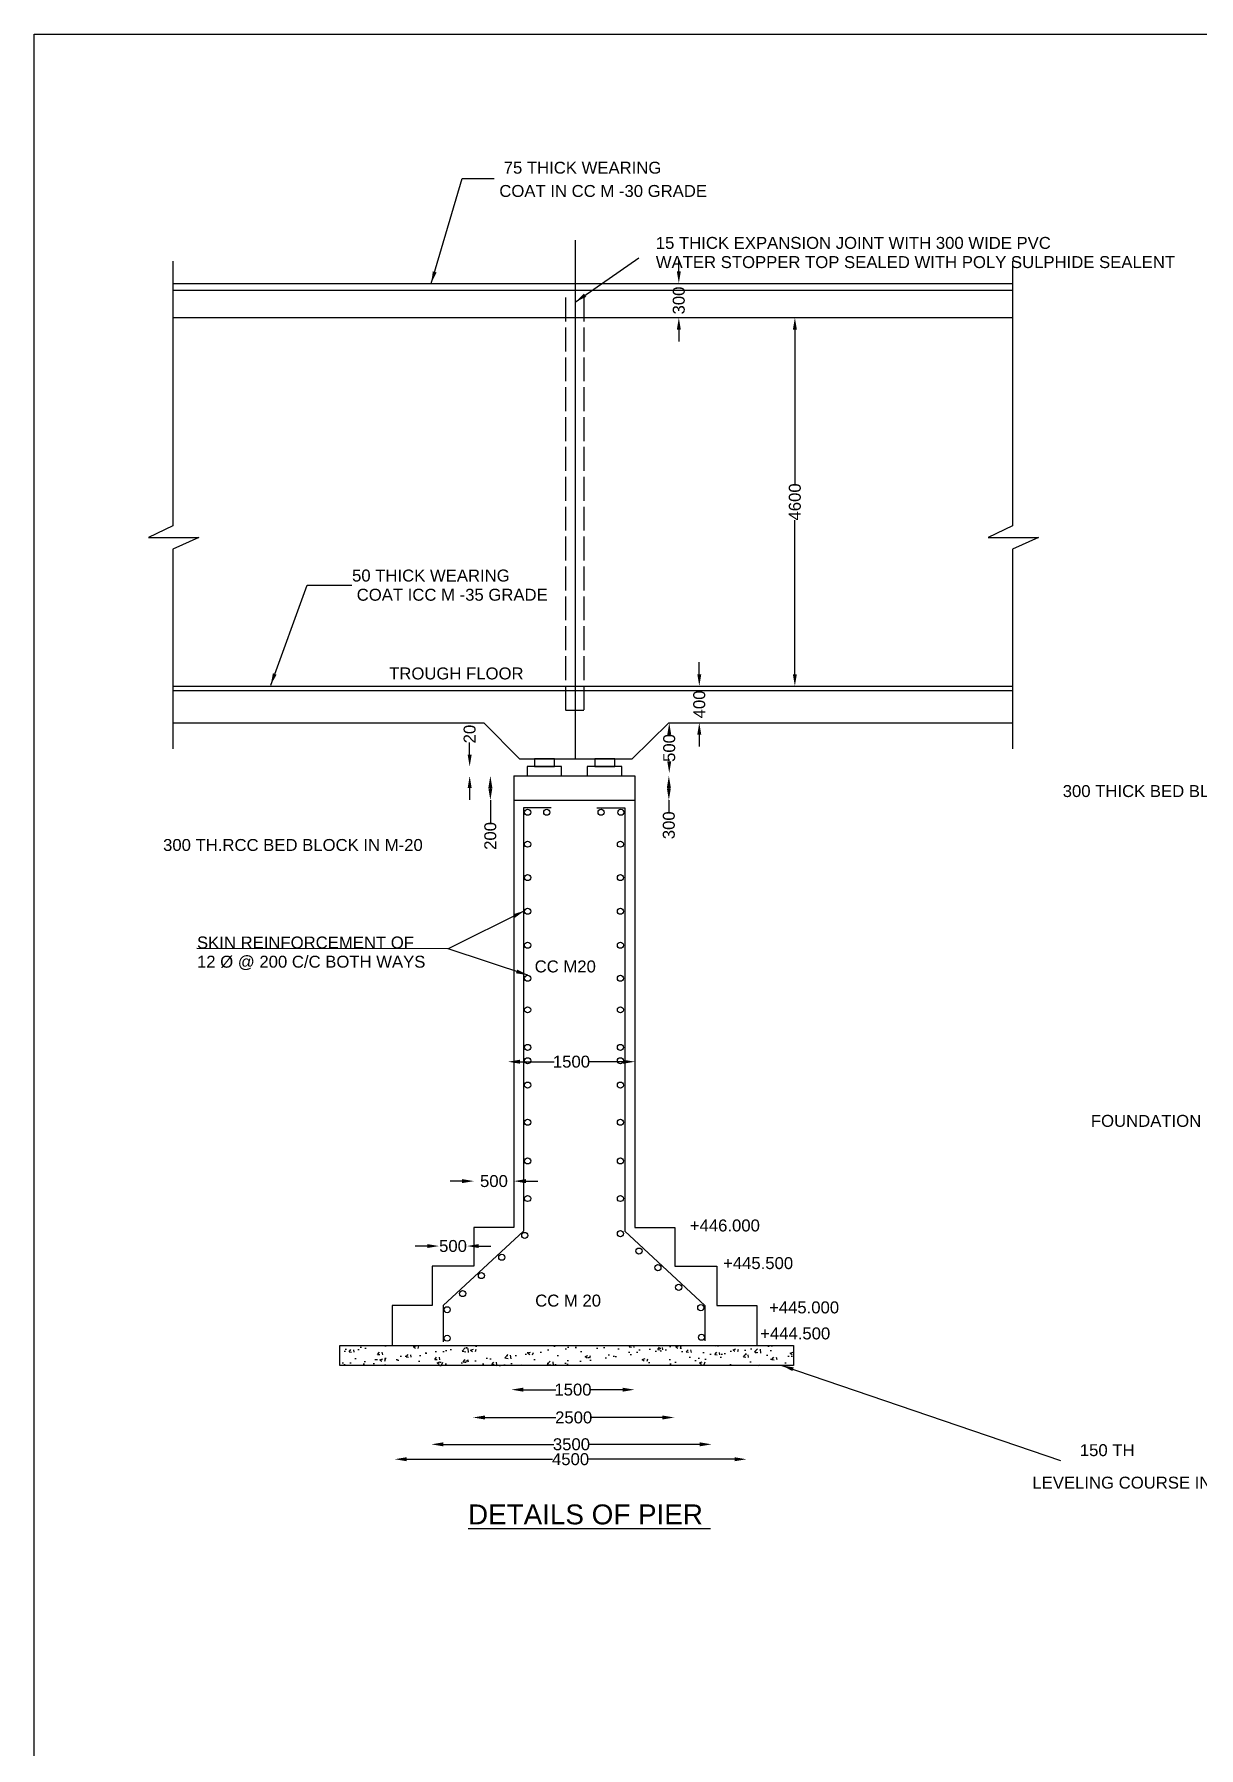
# Model space of a CAD drawing. Header units: millimetres. Extents: x 5124 to 2545511, y 2311 to 44415476.
# Drawn here: x 2477664 to 2492284, y 44393968 to 44415476 of the extents above; entities that cross this region are included whole.
import ezdxf

# ---------------------------------------------------------------- set-up
doc = ezdxf.new("R2010")
doc.units = ezdxf.units.MM
doc.header["$MEASUREMENT"] = 0
doc.linetypes.add('ACAD_ISO02W100', pattern=[15, 12, -3])
doc.layers.add('DRAWING', color=2, linetype='Continuous')
doc.layers.add('TEXT', color=7, linetype='Continuous')
doc.styles.get("Standard").update_dxf_attribs({"font": 'arial.ttf', "height": 150})
doc.dimstyles.get("Standard").update_dxf_attribs({"dimtxt": 150, "dimasz": 150, "dimexe": 0.18, "dimexo": 0.0625, "dimgap": 0.09, "dimtad": 0, "dimdec": 0, "dimzin": 0, "dimdsep": 46, "dimtxsty": 'Standard', "dimcen": 0.09, "dimse1": 1, "dimse2": 1, "dimadec": 0, "dimazin": 0, "dimtfac": 1, "dimtdec": 0, "dimtofl": 0, "dimtmove": 0, "dimatfit": 3, "dimfxl": 1, "dimtolj": 1, "dimtzin": 0, "dimarcsym": 0})

# ---------------------------------------------------------------- blocks, each defined once
blk = doc.blocks.new('*D53')
at = {"layer": 'Defpoints', "color": 0, "transparency": 16777216}
for p in [(2482188, 44397490), (2486606, 44397589), (2486606, 44397490)]:
    blk.add_point(p, dxfattribs=at)
at = {"layer": 'TEXT', "color": 0, "lineweight": -2, "transparency": 16777216}
for p, q in [((2482338, 44397589), (2484171, 44397589)), ((2486456, 44397589), (2484624, 44397589))]:
    blk.add_line(p, q, dxfattribs=at)
at = {"layer": 'TEXT', "color": 0, "transparency": 16777216}
for points in [[(2482338, 44397614), (2482338, 44397564), (2482188, 44397589)], [(2486456, 44397614), (2486456, 44397564), (2486606, 44397589)]]:
    blk.add_solid(points, dxfattribs=at)
at = {"layer": 'TEXT', "color": 0, "transparency": 16777216, "insert": (2484397, 44397589), "char_height": 150, "attachment_point": 5}
blk.add_mtext('\\A1;4500', dxfattribs=at)
blk = doc.blocks.new('*D55')
at = {"layer": 'Defpoints', "color": 0, "transparency": 16777216}
for p in [(2485756, 44412350), (2486045, 44412350), (2486136, 44411919)]:
    blk.add_point(p, dxfattribs=at)
at = {"layer": 'TEXT', "color": 0, "lineweight": -2, "transparency": 16777216}
for p, q in [((2485756, 44412500), (2485756, 44412650)), ((2485756, 44411769), (2485756, 44411619))]:
    blk.add_line(p, q, dxfattribs=at)
at = {"layer": 'TEXT', "color": 0, "transparency": 16777216}
for points in [[(2485731, 44412500), (2485781, 44412500), (2485756, 44412350)], [(2485731, 44411769), (2485781, 44411769), (2485756, 44411919)]]:
    blk.add_solid(points, dxfattribs=at)
at = {"layer": 'TEXT', "color": 0, "transparency": 16777216, "insert": (2485756, 44412134), "char_height": 150, "attachment_point": 5, "rotation": 90}
blk.add_mtext('\\A1;300', dxfattribs=at)
blk = doc.blocks.new('*D56')
at = {"layer": 'Defpoints', "color": 0, "transparency": 16777216}
for p in [(2487154, 44411919), (2487154, 44407293), (2487213, 44407293)]:
    blk.add_point(p, dxfattribs=at)
at = {"layer": 'TEXT', "color": 0, "lineweight": -2, "transparency": 16777216}
for p, q in [((2487213, 44411769), (2487213, 44409833)), ((2487213, 44407443), (2487213, 44409379))]:
    blk.add_line(p, q, dxfattribs=at)
at = {"layer": 'TEXT', "color": 0, "transparency": 16777216}
for points in [[(2487188, 44411769), (2487238, 44411769), (2487213, 44411919)], [(2487188, 44407443), (2487238, 44407443), (2487213, 44407293)]]:
    blk.add_solid(points, dxfattribs=at)
at = {"layer": 'TEXT', "color": 0, "transparency": 16777216, "insert": (2487213, 44409606), "char_height": 150, "attachment_point": 5, "rotation": 90}
blk.add_mtext('\\A1;4600', dxfattribs=at)
blk = doc.blocks.new('*D57')
at = {"layer": 'Defpoints', "color": 0, "transparency": 16777216}
for p in [(2486013, 44407293), (2486231, 44407293), (2486116, 44406834)]:
    blk.add_point(p, dxfattribs=at)
at = {"layer": 'TEXT', "color": 0, "lineweight": -2, "transparency": 16777216}
for p, q in [((2486013, 44407443), (2486013, 44407593)), ((2486013, 44406684), (2486013, 44406534))]:
    blk.add_line(p, q, dxfattribs=at)
at = {"layer": 'TEXT', "color": 0, "transparency": 16777216}
for points in [[(2485988, 44407443), (2486038, 44407443), (2486013, 44407293)], [(2485988, 44406684), (2486038, 44406684), (2486013, 44406834)]]:
    blk.add_solid(points, dxfattribs=at)
at = {"layer": 'TEXT', "color": 0, "transparency": 16777216, "insert": (2486013, 44407064), "char_height": 150, "attachment_point": 5, "rotation": 90}
blk.add_mtext('\\A1;400', dxfattribs=at)
blk = doc.blocks.new('*D58')
at = {"layer": 'Defpoints', "color": 0, "transparency": 16777216}
for p in [(2485631, 44406834), (2485631, 44406201), (2485636, 44406201)]:
    blk.add_point(p, dxfattribs=at)
at = {"layer": 'TEXT', "color": 0, "lineweight": -2, "transparency": 16777216}
for p, q in [((2485636, 44406684), (2485636, 44406683)), ((2485636, 44406351), (2485636, 44406352))]:
    blk.add_line(p, q, dxfattribs=at)
at = {"layer": 'TEXT', "color": 0, "transparency": 16777216}
for points in [[(2485611, 44406684), (2485661, 44406684), (2485636, 44406834)], [(2485611, 44406351), (2485661, 44406351), (2485636, 44406201)]]:
    blk.add_solid(points, dxfattribs=at)
at = {"layer": 'TEXT', "color": 0, "transparency": 16777216, "insert": (2485636, 44406517), "char_height": 150, "attachment_point": 5, "rotation": 90}
blk.add_mtext('\\A1;500', dxfattribs=at)
blk = doc.blocks.new('*D59')
at = {"layer": 'Defpoints', "color": 0, "transparency": 16777216}
for p in [(2485205, 44406167), (2485205, 44405862), (2485631, 44405862)]:
    blk.add_point(p, dxfattribs=at)
at = {"layer": 'TEXT', "color": 0, "lineweight": -2, "transparency": 16777216}
for p, q in [((2485631, 44406017), (2485631, 44406012)), ((2485631, 44405862), (2485631, 44405712))]:
    blk.add_line(p, q, dxfattribs=at)
at = {"layer": 'TEXT', "color": 0, "transparency": 16777216}
for points in [[(2485606, 44406017), (2485656, 44406017), (2485631, 44406167)], [(2485606, 44406012), (2485656, 44406012), (2485631, 44405862)]]:
    blk.add_solid(points, dxfattribs=at)
at = {"layer": 'TEXT', "color": 0, "transparency": 16777216, "insert": (2485631, 44405547), "char_height": 150, "attachment_point": 5, "rotation": 90}
blk.add_mtext('\\A1;300', dxfattribs=at)
blk = doc.blocks.new('*D60')
at = {"layer": 'Defpoints', "color": 0, "transparency": 16777216}
for p in [(2483130, 44406284), (2483850, 44406284), (2483850, 44406167)]:
    blk.add_point(p, dxfattribs=at)
at = {"layer": 'TEXT', "color": 0, "lineweight": -2, "transparency": 16777216}
for p, q in [((2483130, 44406434), (2483130, 44406584)), ((2483130, 44406017), (2483130, 44405867))]:
    blk.add_line(p, q, dxfattribs=at)
at = {"layer": 'TEXT', "color": 0, "transparency": 16777216}
for points in [[(2483105, 44406434), (2483155, 44406434), (2483130, 44406284)], [(2483105, 44406017), (2483155, 44406017), (2483130, 44406167)]]:
    blk.add_solid(points, dxfattribs=at)
at = {"layer": 'TEXT', "color": 0, "transparency": 16777216, "insert": (2483130, 44406692), "char_height": 150, "attachment_point": 5, "rotation": 90}
blk.add_mtext('\\A1;20', dxfattribs=at)
blk = doc.blocks.new('*D61')
at = {"layer": 'Defpoints', "color": 0, "transparency": 16777216}
for p in [(2483390, 44406167), (2483686, 44406167), (2483686, 44405862)]:
    blk.add_point(p, dxfattribs=at)
at = {"layer": 'TEXT', "color": 0, "lineweight": -2, "transparency": 16777216}
for p, q in [((2483390, 44406017), (2483390, 44406012)), ((2483390, 44405862), (2483390, 44405580))]:
    blk.add_line(p, q, dxfattribs=at)
at = {"layer": 'TEXT', "color": 0, "transparency": 16777216}
for points in [[(2483365, 44406017), (2483415, 44406017), (2483390, 44406167)], [(2483365, 44406012), (2483415, 44406012), (2483390, 44405862)]]:
    blk.add_solid(points, dxfattribs=at)
at = {"layer": 'TEXT', "color": 0, "transparency": 16777216, "insert": (2483390, 44405413), "char_height": 150, "attachment_point": 5, "rotation": 90}
blk.add_mtext('\\A1;200', dxfattribs=at)
blk = doc.blocks.new('*D62')
at = {"layer": 'Defpoints', "color": 0, "transparency": 16777216}
for p in [(2485205, 44402703), (2483611, 44402603), (2485205, 44402579)]:
    blk.add_point(p, dxfattribs=at)
at = {"layer": 'TEXT', "color": 0, "lineweight": -2, "transparency": 16777216}
for p, q in [((2483761, 44402579), (2484191, 44402579)), ((2485055, 44402579), (2484624, 44402579))]:
    blk.add_line(p, q, dxfattribs=at)
at = {"layer": 'TEXT', "color": 0, "transparency": 16777216}
for points in [[(2483761, 44402604), (2483761, 44402554), (2483611, 44402579)], [(2485055, 44402604), (2485055, 44402554), (2485205, 44402579)]]:
    blk.add_solid(points, dxfattribs=at)
at = {"layer": 'TEXT', "color": 0, "transparency": 16777216, "insert": (2484408, 44402579), "char_height": 150, "attachment_point": 5}
blk.add_mtext('\\A1;1500', dxfattribs=at)
blk = doc.blocks.new('*D63')
at = {"layer": 'Defpoints', "color": 0, "transparency": 16777216}
for p in [(2483686, 44401080), (2483184, 44400499), (2483686, 44400499)]:
    blk.add_point(p, dxfattribs=at)
at = {"layer": 'TEXT', "color": 0, "lineweight": -2, "transparency": 16777216}
for p, q in [((2483034, 44401080), (2482884, 44401080)), ((2483836, 44401080), (2483986, 44401080))]:
    blk.add_line(p, q, dxfattribs=at)
at = {"layer": 'TEXT', "color": 0, "transparency": 16777216}
for points in [[(2483034, 44401105), (2483034, 44401055), (2483184, 44401080)], [(2483836, 44401105), (2483836, 44401055), (2483686, 44401080)]]:
    blk.add_solid(points, dxfattribs=at)
at = {"layer": 'TEXT', "color": 0, "transparency": 16777216, "insert": (2483435, 44401080), "char_height": 150, "attachment_point": 5}
blk.add_mtext('\\A1;500', dxfattribs=at)
blk = doc.blocks.new('*D64')
at = {"layer": 'Defpoints', "color": 0, "transparency": 16777216}
for p in [(2482747, 44400299), (2483095, 44400299), (2483095, 44400265)]:
    blk.add_point(p, dxfattribs=at)
at = {"layer": 'TEXT', "color": 0, "lineweight": -2, "transparency": 16777216}
for p, q in [((2482597, 44400265), (2482447, 44400265)), ((2483245, 44400265), (2483395, 44400265))]:
    blk.add_line(p, q, dxfattribs=at)
at = {"layer": 'TEXT', "color": 0, "transparency": 16777216}
for points in [[(2482597, 44400290), (2482597, 44400240), (2482747, 44400265)], [(2483245, 44400290), (2483245, 44400240), (2483095, 44400265)]]:
    blk.add_solid(points, dxfattribs=at)
at = {"layer": 'TEXT', "color": 0, "transparency": 16777216, "insert": (2482921, 44400265), "char_height": 150, "attachment_point": 5}
blk.add_mtext('\\A1;500', dxfattribs=at)
blk = doc.blocks.new('*D65')
at = {"layer": 'Defpoints', "color": 0, "transparency": 16777216}
for p in [(2483653, 44398767), (2485201, 44398767), (2485201, 44398462)]:
    blk.add_point(p, dxfattribs=at)
at = {"layer": 'TEXT', "color": 0, "lineweight": -2, "transparency": 16777216}
for p, q in [((2483803, 44398462), (2484210, 44398462)), ((2485051, 44398462), (2484644, 44398462))]:
    blk.add_line(p, q, dxfattribs=at)
at = {"layer": 'TEXT', "color": 0, "transparency": 16777216}
for points in [[(2483803, 44398487), (2483803, 44398437), (2483653, 44398462)], [(2485051, 44398487), (2485051, 44398437), (2485201, 44398462)]]:
    blk.add_solid(points, dxfattribs=at)
at = {"layer": 'TEXT', "color": 0, "transparency": 16777216, "insert": (2484427, 44398462), "char_height": 150, "attachment_point": 5}
blk.add_mtext('\\A1;1500', dxfattribs=at)
blk = doc.blocks.new('*D66')
at = {"layer": 'Defpoints', "color": 0, "transparency": 16777216}
for p in [(2483172, 44398088), (2485700, 44398113), (2485700, 44398088)]:
    blk.add_point(p, dxfattribs=at)
at = {"layer": 'TEXT', "color": 0, "lineweight": -2, "transparency": 16777216}
for p, q in [((2483322, 44398113), (2484211, 44398113)), ((2485550, 44398113), (2484662, 44398113))]:
    blk.add_line(p, q, dxfattribs=at)
at = {"layer": 'TEXT', "color": 0, "transparency": 16777216}
for points in [[(2483322, 44398138), (2483322, 44398088), (2483172, 44398113)], [(2485550, 44398138), (2485550, 44398088), (2485700, 44398113)]]:
    blk.add_solid(points, dxfattribs=at)
at = {"layer": 'TEXT', "color": 0, "transparency": 16777216, "insert": (2484436, 44398113), "char_height": 150, "attachment_point": 5}
blk.add_mtext('\\A1;2500', dxfattribs=at)
blk = doc.blocks.new('*D67')
at = {"layer": 'Defpoints', "color": 0, "transparency": 16777216}
for p in [(2482648, 44397832), (2482648, 44397776), (2486169, 44397832)]:
    blk.add_point(p, dxfattribs=at)
at = {"layer": 'TEXT', "color": 0, "lineweight": -2, "transparency": 16777216}
for p, q in [((2482798, 44397776), (2484185, 44397776)), ((2486019, 44397776), (2484632, 44397776))]:
    blk.add_line(p, q, dxfattribs=at)
at = {"layer": 'TEXT', "color": 0, "transparency": 16777216}
for points in [[(2482798, 44397801), (2482798, 44397751), (2482648, 44397776)], [(2486019, 44397801), (2486019, 44397751), (2486169, 44397776)]]:
    blk.add_solid(points, dxfattribs=at)
at = {"layer": 'TEXT', "color": 0, "transparency": 16777216, "insert": (2484408, 44397776), "char_height": 150, "attachment_point": 5}
blk.add_mtext('\\A1;3500', dxfattribs=at)

msp = doc.modelspace()

# ---------------------------------------------------------------- hatches: boundary and pattern name
at = {"layer": 'DRAWING'}
h = msp.add_hatch(dxfattribs=at)
h.set_pattern_fill('AR-CONC', color=0, scale=50, style=0)
h.set_pattern_definition([(50, (-93333.2, 130.68), (358.6300913, -31.3760675), [37.5, -412.5]), (355, (-93333.2, 130.68), (-69.3756668, 376.096067), [30, -330]), (100.4514, (-93303.3, 128.06), (289.2546909, 344.719771), [31.870095, -350.571056]), (46.1842, (-93333.2, 230.68), (533.6205243, -82.759507), [56.25, -618.75]), (96.6356, (-93288.7, 223.8), (467.331353, 487.0589355), [47.805144, -525.8565]), (351.1842, (-93333.2, 230.7), (467.3309726, 487.0593005), [45, -495]), (21, (-93283.2, 205.68), (298.453526, -201.3094453), [37.5, -412.5]), (326, (-93283.2, 205.68), (121.657666, 362.5750225), [30, -330]), (71.4514, (-93258.32, 188.9), (420.1113143, 161.2652484), [31.870095, -350.571056]), (37.5, (-93333.19, 130.68), (6.07992766, 166.4469269), [0, -326, 0, -335, 0, -331.25]), (7.5, (-93333.19, 130.68), (131.5347687, 197.20585594), [0, -191, 0, -318.5, 0, -126.25]), (327.5, (-93444.69, 130.68), (266.9112181, -11.27743587), [0, -125, 0, -390, 0, -517.5]), (317.5, (-93494.7, 130.68), (291.5930847, 50.0524912), [0, -162.5, 0, -259, 0, -367.5])])
h.paths.add_polyline_path([(2481501.8, 44399018.7), (2487196.5, 44399018.7), (2487196.5, 44398767.2), (2481501.8, 44398767.2)])

# ---------------------------------------------------------------- linework, layer by layer
at = {"layer": 'DRAWING', "color": 0}
for points in [[(2477663.5, 44415476.4), (2545510.7, 44415476.4), (2545510.7, 44369306), (2477663.5, 44369306)], [(2483943.8, 44406283.6), (2484194.3, 44406283.6), (2484194.3, 44406379.3), (2483943.8, 44406379.3)], [(2484700.5, 44406283.6), (2484951, 44406283.6), (2484951, 44406379.3), (2484700.5, 44406379.3)], [(2483850.1, 44406167.2), (2484284.4, 44406167.2), (2484284.4, 44406283.6), (2483850.1, 44406283.6)], [(2484606.9, 44406167.2), (2485041.1, 44406167.2), (2485041.1, 44406283.6), (2484606.9, 44406283.6)], [(2481501.8, 44399018.7), (2487196.5, 44399018.7), (2487196.5, 44398767.2), (2481501.8, 44398767.2)]]:
    msp.add_lwpolyline(points, close=True, dxfattribs=at)
for points in [[(2484456.5, 44412891.9), (2484456.5, 44406379.3)], [(2479403.3, 44412626.8), (2479403.3, 44409307.9), (2479098.2, 44409160.2), (2479730.6, 44409160.2), (2479403.3, 44409014.4), (2479403.3, 44406506.2)], [(2489944.7, 44412626.8), (2489944.7, 44409307.9), (2489639.6, 44409160.2), (2490271.9, 44409160.2), (2489944.7, 44409014.4), (2489944.7, 44406506.2)], [(2479403.3, 44412349.8), (2489944.7, 44412349.8)], [(2479403.3, 44412264.2), (2489944.7, 44412264.2)], [(2479403.3, 44411919.1), (2489944.7, 44411919.1)], [(2479403.3, 44407293.2), (2489944.7, 44407293.2)], [(2479403.3, 44407239.6), (2489944.7, 44407239.6)], [(2484332.5, 44406991.1), (2484562.9, 44406991.1)], [(2479403.3, 44406834.5), (2483308.4, 44406834.5)], [(2483308.4, 44406834.5), (2483754.9, 44406379.3), (2485171.2, 44406379.3), (2485630.9, 44406834.5)], [(2485630.9, 44406834.5), (2489944.7, 44406834.5)], [(2483685.7, 44406167.2), (2483685.7, 44400499.3), (2483183.7, 44400499.3), (2483183.7, 44400013.6), (2482659.3, 44400013.6), (2482659.3, 44399517.6), (2482155.2, 44399517.6), (2482155.2, 44399517.6), (2482155.2, 44399018.7)], [(2483685.7, 44406167.2), (2485204.9, 44406167.2)], [(2485204.9, 44406167.2), (2485204.9, 44400499.3), (2485706.9, 44400499.3), (2485706.9, 44400013.6), (2486231.3, 44400013.6), (2486231.3, 44399517.6), (2486735.3, 44399517.6), (2486735.3, 44399517.6), (2486735.3, 44399018.7)], [(2484154, 44405765.8), (2483804.7, 44405765.8), (2483804.7, 44400452.7), (2482797.4, 44399517.6), (2482797.4, 44399064.5)], [(2483685.7, 44405862.3), (2485204.9, 44405862.3)], [(2484727.5, 44405765.8), (2485076.8, 44405765.8), (2485076.8, 44400452.7), (2486084.1, 44399517.6), (2486084.1, 44399076.1)], [(2482155.2, 44399018.7), (2486735.3, 44399018.7)]]:
    msp.add_lwpolyline(points, dxfattribs=at)
at = {"layer": 'DRAWING', "color": 0, "linetype": 'ACAD_ISO02W100', "ltscale": 25}
for points in [[(2484332.5, 44412170.6), (2484332.5, 44406991.1)], [(2484562.9, 44412170.6), (2484562.9, 44406991.1)]]:
    msp.add_lwpolyline(points, dxfattribs=at)
at = {"layer": 'DRAWING', "color": 0}
for centre in [(2483858, 44405710.5), (2484098.6, 44405710.5), (2484780.2, 44405710.5), (2485028, 44405710.5), (2483858, 44405309.8), (2485023.5, 44405309.8), (2483858, 44404890.8), (2485023.5, 44404890.8), (2483858, 44404468), (2485023.5, 44404468), (2483858, 44404041.8), (2485023.5, 44404041.8), (2483858, 44403627.3), (2485023.5, 44403627.3), (2483858, 44403230.3), (2485023.5, 44403230.3), (2483858, 44402758.6), (2485023.5, 44402758.6), (2483858, 44402590.8), (2485023.5, 44402590.8), (2483858, 44402284.9), (2485023.5, 44402284.9), (2483858, 44401819.7), (2485023.5, 44401819.7), (2483858, 44401333.6), (2485023.5, 44401333.6), (2483858, 44400861.8), (2485023.5, 44400861.8), (2483821.7, 44400398.6), (2485023.5, 44400420.9), (2483533.7, 44400124.5), (2485255.6, 44400202.2), (2483277.4, 44399895.1), (2485493.5, 44399993.2), (2483042, 44399669), (2485754.3, 44399747), (2482847.7, 44399465.7), (2486032.2, 44399492.2), (2482847.6, 44399108.7), (2486040.8, 44399120)]:
    msp.add_circle(centre, 38.4, dxfattribs=at)

# ---------------------------------------------------------------- texts
at = {"layer": 'TEXT', "color": 0}
for s, height, p in [('75 THICK WEARING ', 150, (2483557.5, 44413726.6)), ('COAT IN CC M -30 GRADE ', 150, (2483502.3, 44413434.4)), ('15 THICK EXPANSION JOINT WITH 300 WIDE PVC ', 150, (2485467.3, 44412782.5)), ('WATER STOPPER TOP SEALED WITH POLY SULPHIDE SEALENT ', 150, (2485467.3, 44412541.5)), ('50 THICK WEARING ', 150, (2481653.6, 44408606.9)), (' COAT ICC M -35 GRADE ', 150, (2481653.6, 44408366)), ('TROUGH FLOOR ', 150, (2482119.2, 44407377.9)), ('300 THICK BED BLOCK IN RCC M25 ', 150, (2490575.9, 44405901.5)), ('300 TH.RCC BED BLOCK IN M-20 ', 150, (2479280.8, 44405224.7)), ('SKIN REINFORCEMENT OF ', 150, (2479706.6, 44404000.5)), ('12 Ø @ 200 C/C BOTH WAYS ', 150, (2479706.6, 44403759.5)), ('CC M20 ', 150, (2483946.1, 44403700)), ('FOUNDATION IN CC M20', 150, (2490929.6, 44401761.5)), ('+446.000', 150, (2485894, 44400448.6)), ('+445.500', 150, (2486311.4, 44399976)), ('CC M 20 ', 150, (2483952.6, 44399505.4)), ('+445.000', 150, (2486888.7, 44399420)), ('+444.500', 150, (2486777.4, 44399093.4)), ('150 TH ', 150, (2490790.8, 44397628)), ('LEVELING COURSE IN CC M15', 150, (2490195.6, 44397220.3)), ('%%UDETAILS OF PIER ', 250, (2483109.2, 44396771.4))]:
    msp.add_text(s, height=height, dxfattribs=at).set_placement(p)

# ---------------------------------------------------------------- dimensions: what is measured, and where the dimension line sits
for base, p1, p2, text, picture, middle in [((2485756.2, 44412349.8), (2486136.4, 44411919.1), (2486045.5, 44412349.8), '300', '*D55', (2485756.2, 44412134.5)), ((2487212.6, 44407293.2), (2487153.5, 44411919.1), (2487153.5, 44407293.2), '4600', '*D56', (2487212.6, 44409606.1)), ((2483129.6, 44406283.6), (2483850.1, 44406167.2), (2483850.1, 44406283.6), '20', '*D60', (2483129.6, 44406692.2)), ((2485630.9, 44405862.3), (2485204.9, 44406167.2), (2485204.9, 44405862.3), '300', '*D59', (2485630.9, 44405546.8))]:
    dim = msp.add_linear_dim(base=base, p1=p1, p2=p2, angle=90, text=text, dimstyle='Standard', dxfattribs=at)
    dim.commit()
    dim.dimension.update_dxf_attribs({"geometry": picture, "text_midpoint": middle})
for base, p1, p2, text, picture, middle in [((2486012.5, 44407293.2), (2486115.5, 44406834.5), (2486231.4, 44407293.2), '400', '*D57', (2486012.5, 44407063.8)), ((2485636.5, 44406200.5), (2485630.9, 44406834.5), (2485630.9, 44406200.5), '500', '*D58', (2485636.5, 44406517.5)), ((2483389.9, 44406167.2), (2483685.7, 44405862.3), (2483685.7, 44406167.2), '200', '*D61', (2483389.9, 44405413.1))]:
    dim = msp.add_linear_dim(base=base, p1=p1, p2=p2, angle=90, text=text, dimstyle='Standard', dxfattribs=at)
    dim.commit()
    dim.dimension.update_dxf_attribs({"geometry": picture, "text_midpoint": middle, "dimtype": 160})
for base, p1, p2, text, picture, middle in [((2485204.9, 44402578.6), (2483610.5, 44402602.7), (2485204.9, 44402702.6), '1500', '*D62', (2484407.7, 44402578.6)), ((2483685.7, 44401079.6), (2483183.7, 44400499.3), (2483685.7, 44400499.3), '500', '*D63', (2483434.7, 44401079.6)), ((2483094.5, 44400264.6), (2482747.1, 44400299.3), (2483094.5, 44400299.3), '500', '*D64', (2482920.8, 44400264.6)), ((2485201.1, 44398462), (2483653, 44398767.2), (2485201.1, 44398767.2), '1500', '*D65', (2484427, 44398462)), ((2485700.5, 44398112.8), (2483172.4, 44398087.8), (2485700.5, 44398087.8), '2500', '*D66', (2484436.4, 44398112.8)), ((2482648, 44397776), (2486168.6, 44397832.1), (2482648, 44397832.1), '3500', '*D67', (2484408.3, 44397776)), ((2486606.2, 44397589.4), (2482188.5, 44397489.5), (2486606.2, 44397489.5), '4500', '*D53', (2484397.3, 44397589.4))]:
    dim = msp.add_linear_dim(base=base, p1=p1, p2=p2, text=text, dimstyle='Standard', dxfattribs=at)
    dim.commit()
    dim.dimension.update_dxf_attribs({"geometry": picture, "text_midpoint": middle})

# ---------------------------------------------------------------- leaders
for points in [[(2482648, 44412349.8), (2483037.3, 44413665.7), (2483436, 44413665.7)], [(2484456.5, 44412115.1), (2485255.4, 44412668.9)], [(2480631.8, 44407305.7), (2481087.8, 44408561.8), (2481649.5, 44408561.8)], [(2483820.2, 44404474.7), (2482862.2, 44403997.1), (2479706.6, 44404000.5)], [(2483861.1, 44403665.6), (2482862.2, 44403997.1)], [(2487048.1, 44398767.2), (2490547, 44397574.3)]]:
    msp.add_leader(points, dimstyle='Standard', override={"dimgap": 0.09, "dimtad": 0}, dxfattribs=at)

doc.saveas('drawing.dxf')
